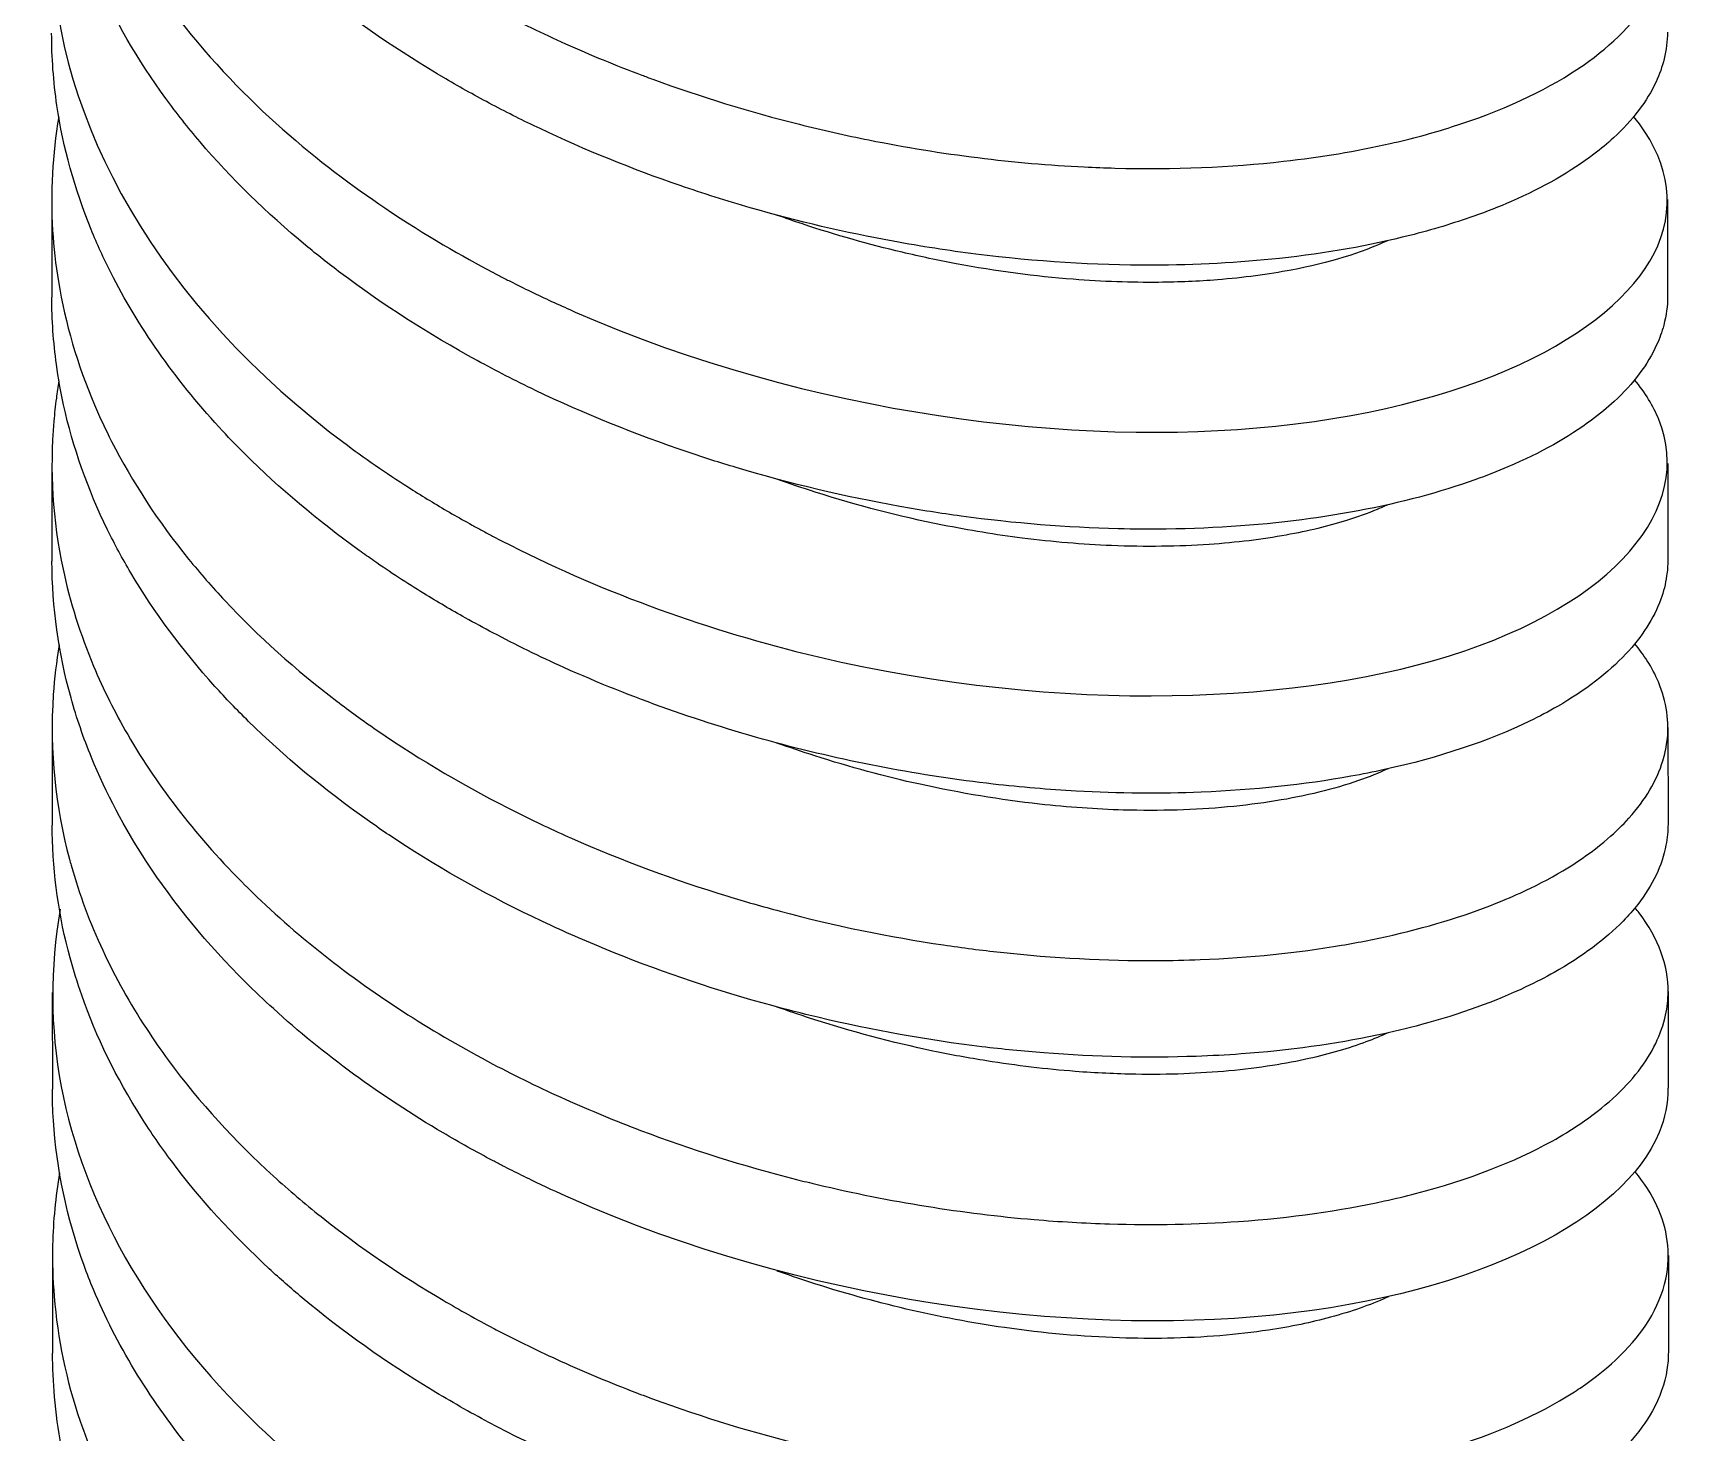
# Model space of a CAD drawing. Header units: millimetres. Extents: x 129 to 6329, y 33 to 3553.
# Drawn here: x 5159.02 to 5179.58, y 2914.6 to 2931.92 of the extents above; entities that cross this region are included whole.
import ezdxf

# ---------------------------------------------------------------- set-up
doc = ezdxf.new("R2010")
doc.units = ezdxf.units.MM
doc.layers.add('vistasIsometricas', color=255, linetype='Continuous')

msp = doc.modelspace()

# ---------------------------------------------------------------- linework, layer by layer
at = {"layer": 'vistasIsometricas', "extrusion": (1e-16, 0.816497, 0.57735)}
for p, q in [((5176.745, 2930.821), (5176.745, 2930.821)), ((5179.246, 2929.867), (5179.247, 2928.671)), ((5159.246, 2929.853), (5159.247, 2928.657)), ((5176.748, 2927.553), (5176.748, 2927.553)), ((5159.248, 2926.585), (5159.249, 2925.389)), ((5179.248, 2926.6), (5179.249, 2925.404)), ((5159.251, 2923.318), (5159.252, 2922.122)), ((5179.251, 2923.333), (5179.252, 2922.137)), ((5159.253, 2920.051), (5159.254, 2918.855)), ((5179.253, 2920.065), (5179.254, 2918.869)), ((5176.755, 2917.751), (5176.755, 2917.751)), ((5159.256, 2916.783), (5159.256, 2915.587)), ((5179.256, 2916.798), (5179.256, 2915.602))]:
    msp.add_line(p, q, dxfattribs=at)
at = {"layer": 'vistasIsometricas'}
for points, knots in [([(5179.245, 2931.939), (5179.245, 2931.828), (5179.231, 2931.716), (5179.18, 2931.51), (5179.147, 2931.416), (5178.992, 2931.082), (5178.816, 2930.849), (5178.502, 2930.56), (5178.422, 2930.493), (5178.053, 2930.213), (5177.709, 2930.016), (5177.162, 2929.777), (5177.008, 2929.717), (5176.599, 2929.572), (5176.335, 2929.492), (5175.562, 2929.296), (5175.022, 2929.2), (5173.941, 2929.083), (5173.412, 2929.054), (5172.16, 2929.053), (5171.43, 2929.097), (5170.346, 2929.233), (5170.005, 2929.286), (5169.071, 2929.457), (5168.479, 2929.596), (5167.601, 2929.849), (5167.311, 2929.94), (5166.431, 2930.243), (5165.85, 2930.478), (5165.09, 2930.838), (5164.893, 2930.937), (5164.503, 2931.142), (5164.311, 2931.249), (5163.547, 2931.696), (5163.008, 2932.065), (5162.333, 2932.609), (5162.16, 2932.757), (5161.527, 2933.332), (5161.112, 2933.781), (5160.641, 2934.401), (5160.534, 2934.552), (5160.117, 2935.182), (5159.861, 2935.676), (5159.595, 2936.375), (5159.531, 2936.568), (5159.33, 2937.285), (5159.251, 2937.815), (5159.24, 2938.385), (5159.24, 2938.422), (5159.24, 2938.459)], [0.567468, 0.567468, 0.567468, 0.567468, 0.614177, 0.614177, 0.65442, 0.65442, 0.757394, 0.757394, 0.789474, 0.789474, 0.894335, 0.894335, 0.932678, 0.932678, 0.991655, 0.991655, 1.096205, 1.096205, 1.187449, 1.187449, 1.303956, 1.303956, 1.356987, 1.356987, 1.448566, 1.448566, 1.494097, 1.494097, 1.58836, 1.58836, 1.622099, 1.622099, 1.656082, 1.656082, 1.759693, 1.759693, 1.797224, 1.797224, 1.901899, 1.901899, 1.934872, 1.934872, 2.038145, 2.038145, 2.077108, 2.077108, 2.182098, 2.182098, 2.189415, 2.189415, 2.189415, 2.189415]), ([(5159.328, 2937.423), (5159.317, 2937.356), (5159.306, 2937.29), (5159.297, 2937.223), (5159.017, 2935.151), (5159.82, 2933.384), (5160.817, 2932.1), (5161.634, 2931.049), (5162.577, 2930.297), (5163.369, 2929.762), (5163.882, 2929.416), (5164.337, 2929.16), (5164.7, 2928.968)], [0.683891862, 0.683891862, 0.683891862, 0.683891862, 0.684008834, 0.684008834, 0.684008834, 0.68765846, 0.68765846, 0.68765846, 0.690648143, 0.690648143, 0.690648143, 0.692583714, 0.692583714, 0.692583714, 0.692583714]), ([(5179.247, 2928.671), (5179.247, 2928.551), (5179.231, 2928.43), (5179.177, 2928.228), (5179.148, 2928.147), (5179.001, 2927.824), (5178.825, 2927.589), (5178.5, 2927.288), (5178.407, 2927.212), (5178.021, 2926.924), (5177.674, 2926.729), (5177.14, 2926.501), (5177.004, 2926.448), (5176.428, 2926.242), (5175.944, 2926.112), (5175.226, 2925.977), (5175.029, 2925.945), (5174.266, 2925.839), (5173.667, 2925.795), (5172.845, 2925.785), (5172.647, 2925.786), (5171.814, 2925.806), (5171.163, 2925.858), (5170.25, 2925.982), (5169.997, 2926.022), (5169.066, 2926.188), (5168.387, 2926.349), (5167.517, 2926.609), (5167.319, 2926.672), (5166.474, 2926.958), (5165.841, 2927.213), (5164.987, 2927.622), (5164.746, 2927.746), (5163.911, 2928.201), (5163.346, 2928.563), (5162.675, 2929.068), (5162.531, 2929.182), (5161.905, 2929.7), (5161.467, 2930.128), (5160.932, 2930.756), (5160.791, 2930.935), (5160.309, 2931.596), (5160.021, 2932.093), (5159.733, 2932.751), (5159.674, 2932.9), (5159.441, 2933.554), (5159.324, 2934.068), (5159.252, 2934.787), (5159.242, 2934.989), (5159.242, 2935.192)], [13.542694, 13.542694, 13.542694, 13.542694, 13.593448, 13.593448, 13.627978, 13.627978, 13.731765, 13.731765, 13.768533, 13.768533, 13.873003, 13.873003, 13.90687, 13.90687, 14.010438, 14.010438, 14.048127, 14.048127, 14.152837, 14.152837, 14.185628, 14.185628, 14.288837, 14.288837, 14.328054, 14.328054, 14.433087, 14.433087, 14.464266, 14.464266, 14.566954, 14.566954, 14.608449, 14.608449, 14.71375, 14.71375, 14.743712, 14.743712, 14.846697, 14.846697, 14.886881, 14.886881, 14.992061, 14.992061, 15.022334, 15.022334, 15.124753, 15.124753, 15.164604, 15.164604, 15.164604, 15.164604]), ([(5159.333, 2934.153), (5159.268, 2933.774), (5159.237, 2933.388), (5159.245, 2932.999), (5159.29, 2930.815), (5160.58, 2928.548), (5162.905, 2926.825), (5163.164, 2926.633), (5163.434, 2926.448), (5163.715, 2926.271), (5163.873, 2926.171), (5164.035, 2926.073), (5164.199, 2925.978), (5164.282, 2925.931), (5164.365, 2925.884), (5164.449, 2925.837), (5164.491, 2925.814), (5164.533, 2925.791), (5164.575, 2925.768), (5164.596, 2925.757), (5164.618, 2925.746), (5164.639, 2925.734), (5164.66, 2925.723), (5164.691, 2925.706), (5164.703, 2925.7)], [0.69585903, 0.69585903, 0.69585903, 0.69585903, 0.696174561, 0.696174561, 0.696174561, 0.697945194, 0.697945194, 0.697945194, 0.698142185, 0.698142185, 0.698142185, 0.698253124, 0.698253124, 0.698253124, 0.698308594, 0.698308594, 0.698308594, 0.698336328, 0.698336328, 0.698336328, 0.698350196, 0.698350196, 0.698350196, 0.698364063, 0.698364063, 0.698364063, 0.698364063]), ([(5164.698, 2932.235), (5164.703, 2932.232), (5164.745, 2932.21), (5164.769, 2932.198), (5165.042, 2932.056), (5165.321, 2931.921), (5165.605, 2931.794), (5165.914, 2931.656), (5166.229, 2931.526), (5166.548, 2931.406), (5166.594, 2931.389), (5166.639, 2931.372), (5166.685, 2931.355), (5167.28, 2931.137), (5167.888, 2930.95), (5168.501, 2930.797), (5168.787, 2930.725), (5169.074, 2930.66), (5169.361, 2930.603), (5170.263, 2930.422), (5171.163, 2930.312), (5172.027, 2930.269), (5172.154, 2930.263), (5172.281, 2930.259), (5172.406, 2930.255), (5173.136, 2930.236), (5173.838, 2930.266), (5174.492, 2930.339), (5174.957, 2930.391), (5175.399, 2930.465), (5175.811, 2930.559), (5176.079, 2930.619), (5176.334, 2930.688), (5176.574, 2930.764), (5177.188, 2930.959), (5177.711, 2931.201), (5178.125, 2931.475), (5178.15, 2931.492), (5178.175, 2931.509), (5178.2, 2931.526), (5178.577, 2931.788), (5178.856, 2932.076), (5179.03, 2932.378), (5179.125, 2932.542), (5179.188, 2932.711), (5179.22, 2932.88), (5179.25, 2933.042), (5179.251, 2933.205), (5179.224, 2933.366), (5179.177, 2933.641), (5179.045, 2933.913), (5178.834, 2934.17)], [0.686803355, 0.686803355, 0.686803355, 0.686803355, 0.686831972, 0.686831972, 0.686831972, 0.687159508, 0.687159508, 0.687159508, 0.687515665, 0.687515665, 0.687515665, 0.687566756, 0.687566756, 0.687566756, 0.688227977, 0.688227977, 0.688227977, 0.68853712, 0.68853712, 0.68853712, 0.68950973, 0.68950973, 0.68950973, 0.689652603, 0.689652603, 0.689652603, 0.690484621, 0.690484621, 0.690484621, 0.691077228, 0.691077228, 0.691077228, 0.691461813, 0.691461813, 0.691461813, 0.692441292, 0.692441292, 0.692441292, 0.692501854, 0.692501854, 0.692501854, 0.693423098, 0.693423098, 0.693423098, 0.693926479, 0.693926479, 0.693926479, 0.694407265, 0.694407265, 0.694407265, 0.695224644, 0.695224644, 0.695224644, 0.695224644]), ([(5164.704, 2924.505), (5164.604, 2924.557), (5164.477, 2924.626), (5164.365, 2924.689), (5164.191, 2924.786), (5164.02, 2924.887), (5163.852, 2924.99), (5163.64, 2925.12), (5163.434, 2925.255), (5163.233, 2925.395), (5163.172, 2925.437), (5163.112, 2925.479), (5163.053, 2925.522), (5162.539, 2925.892), (5162.065, 2926.291), (5161.64, 2926.714), (5161.529, 2926.824), (5161.421, 2926.936), (5161.317, 2927.05), (5160.768, 2927.649), (5160.316, 2928.292), (5159.977, 2928.961), (5159.888, 2929.137), (5159.807, 2929.315), (5159.734, 2929.494), (5159.529, 2929.996), (5159.386, 2930.511), (5159.31, 2931.029), (5159.267, 2931.327), (5159.245, 2931.625), (5159.245, 2931.924)], [0.299520137, 0.299520137, 0.299520137, 0.299520137, 0.299661424, 0.299661424, 0.299661424, 0.299881408, 0.299881408, 0.299881408, 0.300158801, 0.300158801, 0.300158801, 0.30024268, 0.30024268, 0.30024268, 0.300965225, 0.300965225, 0.300965225, 0.301153691, 0.301153691, 0.301153691, 0.302148571, 0.302148571, 0.302148571, 0.302410314, 0.302410314, 0.302410314, 0.303143466, 0.303143466, 0.303143466, 0.303563725, 0.303563725, 0.303563725, 0.303563725]), ([(5164.7, 2928.968), (5164.702, 2928.967), (5164.721, 2928.957), (5164.732, 2928.951), (5164.742, 2928.946), (5164.753, 2928.94), (5164.763, 2928.935), (5164.784, 2928.924), (5164.805, 2928.913), (5164.826, 2928.902), (5164.868, 2928.881), (5164.91, 2928.859), (5164.952, 2928.838), (5165.037, 2928.795), (5165.122, 2928.753), (5165.208, 2928.712), (5165.379, 2928.63), (5165.551, 2928.551), (5165.726, 2928.474), (5168.635, 2927.199), (5171.915, 2926.801), (5174.399, 2927.061), (5176.99, 2927.332), (5178.688, 2928.281), (5179.124, 2929.293), (5179.36, 2929.84), (5179.235, 2930.397), (5178.826, 2930.895)], [0.692583714, 0.692583714, 0.692583714, 0.692583714, 0.692592306, 0.692592306, 0.692592306, 0.692600898, 0.692600898, 0.692600898, 0.692618082, 0.692618082, 0.692618082, 0.692652449, 0.692652449, 0.692652449, 0.692721185, 0.692721185, 0.692721185, 0.692858657, 0.692858657, 0.692858657, 0.695153886, 0.695153886, 0.695153886, 0.697547994, 0.697547994, 0.697547994, 0.698843047, 0.698843047, 0.698843047, 0.698843047]), ([(5159.333, 2930.889), (5159.254, 2930.422), (5159.229, 2929.953), (5159.27, 2929.273), (5159.294, 2929.062), (5159.413, 2928.335), (5159.563, 2927.824), (5159.841, 2927.172), (5159.911, 2927.022), (5160.243, 2926.369), (5160.563, 2925.882), (5161.082, 2925.242), (5161.232, 2925.07), (5161.801, 2924.462), (5162.265, 2924.046), (5162.934, 2923.536), (5163.1, 2923.416), (5163.812, 2922.925), (5164.394, 2922.584), (5165.228, 2922.168), (5165.452, 2922.062), (5166.305, 2921.685), (5166.953, 2921.445), (5167.829, 2921.177), (5168.045, 2921.116), (5168.935, 2920.879), (5169.612, 2920.74), (5170.52, 2920.606), (5170.755, 2920.575), (5171.65, 2920.478), (5172.297, 2920.445), (5173.103, 2920.448), (5173.284, 2920.452), (5174.08, 2920.483), (5174.666, 2920.544), (5175.431, 2920.674), (5175.643, 2920.716), (5176.346, 2920.878), (5176.799, 2921.021), (5177.321, 2921.237), (5177.437, 2921.289), (5177.927, 2921.526), (5178.247, 2921.732), (5178.602, 2922.037), (5178.69, 2922.123), (5178.973, 2922.438), (5179.114, 2922.676), (5179.211, 2922.996), (5179.228, 2923.073), (5179.272, 2923.399), (5179.237, 2923.65), (5179.095, 2923.984), (5179.049, 2924.072), (5178.948, 2924.229), (5178.898, 2924.299), (5178.841, 2924.368)], [4.230528, 4.230528, 4.230528, 4.230528, 4.323113, 4.323113, 4.364719, 4.364719, 4.46738, 4.46738, 4.498486, 4.498486, 4.60353, 4.60353, 4.642825, 4.642825, 4.746015, 4.746015, 4.778758, 4.778758, 4.883477, 4.883477, 4.921213, 4.921213, 5.024769, 5.024769, 5.058608, 5.058608, 5.163083, 5.163083, 5.199878, 5.199878, 5.303657, 5.303657, 5.334109, 5.334109, 5.439431, 5.439431, 5.481576, 5.481576, 5.584117, 5.584117, 5.614825, 5.614825, 5.719935, 5.719935, 5.759646, 5.759646, 5.862738, 5.862738, 5.895189, 5.895189, 5.999969, 5.999969, 6.037967, 6.037967, 6.068858, 6.068858, 6.068858, 6.068858]), ([(5175.781, 2929.356), (5175.456, 2929.206), (5175.055, 2929.082), (5174.306, 2928.939), (5174, 2928.898), (5173.441, 2928.854), (5173.198, 2928.843), (5172.608, 2928.838), (5172.254, 2928.85), (5171.421, 2928.915), (5170.936, 2928.979), (5170.22, 2929.113), (5169.997, 2929.16), (5169.361, 2929.31), (5168.949, 2929.427), (5168.431, 2929.599), (5168.324, 2929.636), (5168.218, 2929.674)], [-29.8652881, -29.8652881, -29.8652881, -29.8652881, -29.7601618, -29.7601618, -29.696192, -29.696192, -29.6504547, -29.6504547, -29.5886843, -29.5886843, -29.5094045, -29.5094045, -29.4737946, -29.4737946, -29.4085243, -29.4085243, -29.3914796, -29.3914796, -29.3914796, -29.3914796]), ([(5179.252, 2922.137), (5179.252, 2922.049), (5179.243, 2921.962), (5179.179, 2921.625), (5179.062, 2921.379), (5178.823, 2921.073), (5178.762, 2921.004), (5178.474, 2920.708), (5178.188, 2920.494), (5177.732, 2920.238), (5177.615, 2920.178), (5177.115, 2919.941), (5176.682, 2919.784), (5176.023, 2919.607), (5175.839, 2919.563), (5175.127, 2919.414), (5174.564, 2919.335), (5173.784, 2919.278), (5173.598, 2919.268), (5172.805, 2919.24), (5172.174, 2919.253), (5171.272, 2919.324), (5171.017, 2919.349), (5170.087, 2919.462), (5169.407, 2919.584), (5168.533, 2919.791), (5168.339, 2919.841), (5167.487, 2920.073), (5166.839, 2920.29), (5165.945, 2920.649), (5165.685, 2920.761), (5164.8, 2921.171), (5164.199, 2921.498), (5163.47, 2921.966), (5163.308, 2922.076), (5162.615, 2922.565), (5162.123, 2922.973), (5161.538, 2923.549), (5161.399, 2923.693), (5160.863, 2924.288), (5160.515, 2924.757), (5160.121, 2925.421), (5160.025, 2925.599), (5159.69, 2926.283), (5159.508, 2926.8), (5159.356, 2927.491), (5159.327, 2927.657), (5159.266, 2928.101), (5159.247, 2928.379), (5159.247, 2928.657)], [11.920672, 11.920672, 11.920672, 11.920672, 11.957254, 11.957254, 12.062566, 12.062566, 12.093686, 12.093686, 12.198265, 12.198265, 12.231644, 12.231644, 12.335048, 12.335048, 12.373425, 12.373425, 12.478291, 12.478291, 12.510328, 12.510328, 12.613287, 12.613287, 12.653578, 12.653578, 12.758769, 12.758769, 12.788945, 12.788945, 12.891335, 12.891335, 12.934165, 12.934165, 13.039485, 13.039485, 13.070457, 13.070457, 13.174887, 13.174887, 13.208925, 13.208925, 13.31255, 13.31255, 13.349999, 13.349999, 13.454648, 13.454648, 13.487712, 13.487712, 13.542568, 13.542568, 13.542568, 13.542568]), ([(5159.335, 2927.621), (5159.323, 2927.55), (5159.312, 2927.478), (5159.303, 2927.407), (5159.29, 2927.312), (5159.28, 2927.218), (5159.272, 2927.123), (5159.219, 2926.511), (5159.257, 2925.896), (5159.386, 2925.291), (5159.472, 2924.885), (5159.599, 2924.484), (5159.764, 2924.09), (5159.885, 2923.804), (5160.026, 2923.521), (5160.186, 2923.244), (5160.567, 2922.584), (5161.06, 2921.956), (5161.644, 2921.374), (5161.655, 2921.364), (5161.665, 2921.353), (5161.676, 2921.343), (5162.255, 2920.772), (5162.922, 2920.246), (5163.655, 2919.777), (5163.993, 2919.561), (5164.345, 2919.357), (5164.707, 2919.166)], [0.705289706, 0.705289706, 0.705289706, 0.705289706, 0.705392278, 0.705392278, 0.705392278, 0.705528109, 0.705528109, 0.705528109, 0.706405874, 0.706405874, 0.706405874, 0.706993659, 0.706993659, 0.706993659, 0.707422058, 0.707422058, 0.707422058, 0.708440815, 0.708440815, 0.708440815, 0.70845921, 0.70845921, 0.70845921, 0.70946219, 0.70946219, 0.70946219, 0.709924761, 0.709924761, 0.709924761, 0.709924761]), ([(5164.703, 2925.7), (5165.869, 2925.086), (5167.153, 2924.605), (5168.458, 2924.274), (5171.44, 2923.517), (5174.503, 2923.581), (5176.547, 2924.22), (5178.601, 2924.861), (5179.583, 2926.055), (5179.138, 2927.144), (5179.07, 2927.311), (5178.969, 2927.476), (5178.838, 2927.635)], [0.698364063, 0.698364063, 0.698364063, 0.698364063, 0.699809148, 0.699809148, 0.699809148, 0.703110439, 0.703110439, 0.703110439, 0.706427251, 0.706427251, 0.706427251, 0.706937018, 0.706937018, 0.706937018, 0.706937018]), ([(5175.783, 2926.088), (5175.74, 2926.068), (5175.696, 2926.049), (5175.533, 2925.982), (5175.407, 2925.936), (5175.046, 2925.823), (5174.797, 2925.762), (5174.231, 2925.66), (5173.911, 2925.62), (5173.191, 2925.571), (5172.787, 2925.566), (5172.006, 2925.597), (5171.637, 2925.628), (5170.934, 2925.717), (5170.604, 2925.771), (5169.749, 2925.942), (5169.221, 2926.077), (5168.537, 2926.296), (5168.378, 2926.35), (5168.22, 2926.407)], [-30.485823, -30.485823, -30.485823, -30.485823, -30.4719201, -30.4719201, -30.4362477, -30.4362477, -30.3759437, -30.3759437, -30.3100684, -30.3100684, -30.2363555, -30.2363555, -30.1741654, -30.1741654, -30.1208007, -30.1208007, -30.0374402, -30.0374402, -30.0121608, -30.0121608, -30.0121608, -30.0121608]), ([(5164.708, 2917.97), (5164.498, 2918.081), (5164.291, 2918.196), (5164.089, 2918.315), (5163.317, 2918.771), (5162.608, 2919.287), (5161.989, 2919.852), (5161.871, 2919.959), (5161.756, 2920.068), (5161.644, 2920.179), (5161.171, 2920.651), (5160.758, 2921.153), (5160.416, 2921.676), (5160.144, 2922.092), (5159.917, 2922.521), (5159.738, 2922.959), (5159.639, 2923.203), (5159.554, 2923.449), (5159.485, 2923.697), (5159.329, 2924.255), (5159.25, 2924.822), (5159.249, 2925.389)], [0.287959412, 0.287959412, 0.287959412, 0.287959412, 0.288220212, 0.288220212, 0.288220212, 0.28921509, 0.28921509, 0.28921509, 0.2894045, 0.2894045, 0.2894045, 0.290209977, 0.290209977, 0.290209977, 0.29084959, 0.29084959, 0.29084959, 0.291204868, 0.291204868, 0.291204868, 0.292002975, 0.292002975, 0.292002975, 0.292002975]), ([(5179.249, 2925.404), (5179.249, 2925.338), (5179.245, 2925.272), (5179.235, 2925.207), (5179.221, 2925.11), (5179.197, 2925.013), (5179.162, 2924.918), (5179.077, 2924.684), (5178.932, 2924.457), (5178.73, 2924.242), (5178.512, 2924.009), (5178.228, 2923.79), (5177.885, 2923.593), (5177.775, 2923.529), (5177.659, 2923.468), (5177.537, 2923.409), (5177.029, 2923.164), (5176.422, 2922.96), (5175.741, 2922.811), (5175.606, 2922.781), (5175.467, 2922.754), (5175.327, 2922.728), (5174.749, 2922.624), (5174.126, 2922.557), (5173.474, 2922.531), (5172.973, 2922.511), (5172.455, 2922.515), (5171.927, 2922.544), (5171.588, 2922.563), (5171.245, 2922.592), (5170.899, 2922.631), (5170.007, 2922.733), (5169.1, 2922.904), (5168.212, 2923.142), (5167.307, 2923.386), (5166.421, 2923.699), (5165.586, 2924.074), (5165.285, 2924.21), (5164.99, 2924.353), (5164.704, 2924.505)], [0.291327646, 0.291327646, 0.291327646, 0.291327646, 0.291532259, 0.291532259, 0.291532259, 0.291835346, 0.291835346, 0.291835346, 0.29257426, 0.29257426, 0.29257426, 0.293372304, 0.293372304, 0.293372304, 0.293629036, 0.293629036, 0.293629036, 0.294697081, 0.294697081, 0.294697081, 0.294909262, 0.294909262, 0.294909262, 0.295778923, 0.295778923, 0.295778923, 0.29644622, 0.29644622, 0.29644622, 0.296875107, 0.296875107, 0.296875107, 0.297983178, 0.297983178, 0.297983178, 0.299112825, 0.299112825, 0.299112825, 0.299520136, 0.299520136, 0.299520136, 0.299520136]), ([(5159.337, 2924.353), (5159.303, 2924.147), (5159.279, 2923.941), (5159.265, 2923.738), (5159.217, 2923.031), (5159.293, 2922.347), (5159.466, 2921.701), (5159.473, 2921.676), (5159.479, 2921.651), (5159.486, 2921.626), (5159.69, 2920.899), (5160.014, 2920.222), (5160.417, 2919.605), (5160.505, 2919.471), (5160.596, 2919.34), (5160.69, 2919.212), (5161.077, 2918.686), (5161.519, 2918.209), (5161.99, 2917.78), (5162.182, 2917.605), (5162.379, 2917.438), (5162.579, 2917.279), (5163.07, 2916.888), (5163.581, 2916.545), (5164.09, 2916.244), (5164.297, 2916.122), (5164.504, 2916.007), (5164.71, 2915.898)], [0.708700234, 0.708700234, 0.708700234, 0.708700234, 0.709065946, 0.709065946, 0.709065946, 0.71033391, 0.71033391, 0.71033391, 0.710383046, 0.710383046, 0.710383046, 0.711814317, 0.711814317, 0.711814317, 0.712124315, 0.712124315, 0.712124315, 0.71339587, 0.71339587, 0.71339587, 0.713914719, 0.713914719, 0.713914719, 0.715188153, 0.715188153, 0.715188153, 0.715705123, 0.715705123, 0.715705123, 0.715705123]), ([(5175.786, 2922.821), (5175.673, 2922.769), (5175.551, 2922.72), (5175.269, 2922.622), (5175.105, 2922.574), (5174.591, 2922.448), (5174.212, 2922.386), (5173.397, 2922.311), (5172.965, 2922.297), (5172.174, 2922.32), (5171.828, 2922.344), (5170.992, 2922.437), (5170.497, 2922.518), (5169.561, 2922.724), (5169.125, 2922.841), (5168.534, 2923.031), (5168.378, 2923.084), (5168.223, 2923.139)], [-4.9636572, -4.9636572, -4.9636572, -4.9636572, -4.927291, -4.927291, -4.8849255, -4.8849255, -4.8026647, -4.8026647, -4.722505, -4.722505, -4.6636631, -4.6636631, -4.5838339, -4.5838339, -4.5147965, -4.5147965, -4.4899779, -4.4899779, -4.4899779, -4.4899779]), ([(5179.256, 2915.602), (5179.256, 2915.529), (5179.251, 2915.456), (5179.211, 2915.211), (5179.151, 2915.041), (5178.983, 2914.737), (5178.885, 2914.602), (5178.604, 2914.292), (5178.402, 2914.12), (5177.946, 2913.813), (5177.698, 2913.676), (5177.143, 2913.422), (5176.836, 2913.307), (5175.848, 2913.005), (5175.097, 2912.86), (5173.688, 2912.727), (5173.068, 2912.706), (5172.232, 2912.727), (5172.038, 2912.736), (5171.201, 2912.786), (5170.544, 2912.862), (5169.616, 2913.021), (5169.349, 2913.073), (5168.402, 2913.279), (5167.725, 2913.466), (5166.873, 2913.758), (5166.687, 2913.825), (5165.864, 2914.139), (5165.246, 2914.417), (5164.418, 2914.858), (5164.184, 2914.991), (5163.379, 2915.478), (5162.84, 2915.86), (5162.207, 2916.39), (5162.071, 2916.51), (5161.484, 2917.052), (5161.079, 2917.497), (5160.597, 2918.141), (5160.472, 2918.322), (5160.045, 2918.996), (5159.798, 2919.502), (5159.563, 2920.173), (5159.515, 2920.327), (5159.334, 2920.993), (5159.26, 2921.511), (5159.252, 2922.062), (5159.252, 2922.092), (5159.252, 2922.122)], [10.298847, 10.298847, 10.298847, 10.298847, 10.329549, 10.329549, 10.40163, 10.40163, 10.461278, 10.461278, 10.542552, 10.542552, 10.616652, 10.616652, 10.691359, 10.691359, 10.838575, 10.838575, 10.943575, 10.943575, 10.974916, 10.974916, 11.07765, 11.07765, 11.118919, 11.118919, 11.224203, 11.224203, 11.253991, 11.253991, 11.356649, 11.356649, 11.398262, 11.398262, 11.503566, 11.503566, 11.533618, 11.533618, 11.636762, 11.636762, 11.676245, 11.676245, 11.78132, 11.78132, 11.81224, 11.81224, 11.914846, 11.914846, 11.920798, 11.920798, 11.920798, 11.920798]), ([(5159.352, 2921.085), (5159.225, 2920.356), (5159.225, 2919.617), (5159.364, 2918.889), (5159.64, 2917.442), (5160.441, 2916.042), (5161.648, 2914.84), (5162.498, 2913.994), (5163.546, 2913.246), (5164.712, 2912.631)], [0.716955267, 0.716955267, 0.716955267, 0.716955267, 0.717987934, 0.717987934, 0.717987934, 0.720040341, 0.720040341, 0.720040341, 0.721485426, 0.721485426, 0.721485426, 0.721485426]), ([(5164.707, 2919.166), (5164.849, 2919.091), (5165.001, 2919.014), (5165.15, 2918.942), (5165.299, 2918.869), (5165.45, 2918.798), (5165.603, 2918.73), (5165.758, 2918.66), (5165.914, 2918.593), (5166.072, 2918.528), (5166.225, 2918.465), (5166.378, 2918.404), (5166.533, 2918.346), (5167.163, 2918.107), (5167.81, 2917.905), (5168.463, 2917.739), (5168.549, 2917.717), (5168.635, 2917.696), (5168.72, 2917.676), (5169.62, 2917.461), (5170.527, 2917.317), (5171.407, 2917.242), (5171.721, 2917.215), (5172.032, 2917.198), (5172.338, 2917.188), (5172.89, 2917.171), (5173.425, 2917.182), (5173.937, 2917.218), (5174.582, 2917.264), (5175.189, 2917.35), (5175.744, 2917.472), (5175.874, 2917.501), (5176.002, 2917.531), (5176.127, 2917.564), (5176.781, 2917.734), (5177.351, 2917.955), (5177.817, 2918.213), (5177.939, 2918.281), (5178.054, 2918.351), (5178.161, 2918.424), (5178.463, 2918.627), (5178.706, 2918.848), (5178.885, 2919.079), (5179.058, 2919.303), (5179.171, 2919.537), (5179.222, 2919.773), (5179.242, 2919.868), (5179.253, 2919.963), (5179.253, 2920.057), (5179.255, 2920.39), (5179.134, 2920.722), (5178.895, 2921.036), (5178.878, 2921.058), (5178.861, 2921.079), (5178.844, 2921.101)], [0.709924762, 0.709924762, 0.709924762, 0.709924762, 0.710105397, 0.710105397, 0.710105397, 0.710286033, 0.710286033, 0.710286033, 0.710469922, 0.710469922, 0.710469922, 0.710647305, 0.710647305, 0.710647305, 0.711369849, 0.711369849, 0.711369849, 0.711464807, 0.711464807, 0.711464807, 0.712459685, 0.712459685, 0.712459685, 0.712814938, 0.712814938, 0.712814938, 0.713454585, 0.713454585, 0.713454585, 0.714260026, 0.714260026, 0.714260026, 0.714449461, 0.714449461, 0.714449461, 0.715444338, 0.715444338, 0.715444338, 0.715705115, 0.715705115, 0.715705115, 0.71643923, 0.71643923, 0.71643923, 0.717150204, 0.717150204, 0.717150204, 0.717434113, 0.717434113, 0.717434113, 0.718428988, 0.718428988, 0.718428988, 0.718497688, 0.718497688, 0.718497688, 0.718497688]), ([(5175.788, 2919.554), (5175.702, 2919.514), (5175.61, 2919.476), (5175.301, 2919.361), (5175.066, 2919.292), (5174.664, 2919.202), (5174.514, 2919.174), (5174.184, 2919.122), (5174.003, 2919.099), (5173.455, 2919.048), (5173.07, 2919.033), (5172.421, 2919.044), (5172.17, 2919.055), (5171.557, 2919.103), (5171.189, 2919.146), (5170.597, 2919.241), (5170.376, 2919.281), (5169.651, 2919.433), (5169.143, 2919.567), (5168.5, 2919.776), (5168.362, 2919.823), (5168.225, 2919.872)], [-0.6061856, -0.6061856, -0.6061856, -0.6061856, -0.5782002, -0.5782002, -0.5174779, -0.5174779, -0.4835454, -0.4835454, -0.4461519, -0.4461519, -0.374126, -0.374126, -0.3307221, -0.3307221, -0.2702038, -0.2702038, -0.2347834, -0.2347834, -0.1545004, -0.1545004, -0.1325591, -0.1325591, -0.1325591, -0.1325591]), ([(5164.713, 2911.435), (5164.603, 2911.493), (5164.466, 2911.567), (5164.345, 2911.636), (5164.166, 2911.737), (5163.989, 2911.841), (5163.817, 2911.948), (5163.528, 2912.128), (5163.249, 2912.316), (5162.981, 2912.511), (5162.899, 2912.572), (5162.817, 2912.633), (5162.736, 2912.695), (5162.297, 2913.033), (5161.891, 2913.393), (5161.526, 2913.77), (5161.32, 2913.981), (5161.127, 2914.198), (5160.947, 2914.42), (5160.443, 2915.042), (5160.045, 2915.7), (5159.762, 2916.378), (5159.721, 2916.477), (5159.683, 2916.576), (5159.646, 2916.675), (5159.432, 2917.265), (5159.305, 2917.867), (5159.266, 2918.469), (5159.258, 2918.597), (5159.254, 2918.726), (5159.254, 2918.855)], [0.276398705, 0.276398705, 0.276398705, 0.276398705, 0.276535064, 0.276535064, 0.276535064, 0.27673701, 0.27673701, 0.27673701, 0.277075315, 0.277075315, 0.277075315, 0.277180135, 0.277180135, 0.277180135, 0.277751926, 0.277751926, 0.277751926, 0.278073125, 0.278073125, 0.278073125, 0.278974113, 0.278974113, 0.278974113, 0.279105147, 0.279105147, 0.279105147, 0.27988334, 0.27988334, 0.27988334, 0.280049752, 0.280049752, 0.280049752, 0.280049752]), ([(5179.25, 2918.868), (5179.252, 2918.684), (5179.217, 2918.5), (5179.141, 2918.318), (5178.71, 2917.272), (5176.953, 2916.323), (5174.371, 2916.059), (5171.833, 2915.8), (5168.537, 2916.233), (5165.669, 2917.505), (5165.506, 2917.577), (5165.344, 2917.652), (5165.184, 2917.73), (5165.104, 2917.768), (5165.024, 2917.808), (5164.945, 2917.848), (5164.905, 2917.868), (5164.865, 2917.888), (5164.826, 2917.908), (5164.806, 2917.918), (5164.787, 2917.929), (5164.767, 2917.939), (5164.747, 2917.949), (5164.725, 2917.961), (5164.708, 2917.97)], [0.281291092, 0.281291092, 0.281291092, 0.281291092, 0.281803878, 0.281803878, 0.281803878, 0.284742326, 0.284742326, 0.284742326, 0.287630197, 0.287630197, 0.287630197, 0.287794804, 0.287794804, 0.287794804, 0.287877107, 0.287877107, 0.287877107, 0.287918259, 0.287918259, 0.287918259, 0.287938835, 0.287938835, 0.287938835, 0.287959411, 0.287959411, 0.287959411, 0.287959411]), ([(5159.342, 2917.819), (5159.292, 2917.523), (5159.264, 2917.225), (5159.252, 2916.714), (5159.259, 2916.502), (5159.318, 2915.771), (5159.425, 2915.255), (5159.649, 2914.595), (5159.707, 2914.443), (5159.985, 2913.779), (5160.265, 2913.281), (5160.733, 2912.621), (5160.87, 2912.443), (5161.391, 2911.814), (5161.823, 2911.381), (5162.453, 2910.847), (5162.609, 2910.722), (5163.285, 2910.205), (5163.843, 2909.843), (5164.651, 2909.395), (5164.869, 2909.281), (5165.7, 2908.872), (5166.334, 2908.608), (5167.198, 2908.308), (5167.412, 2908.238), (5168.294, 2907.969), (5168.969, 2907.805), (5169.844, 2907.642), (5170.044, 2907.609), (5170.921, 2907.476), (5171.59, 2907.414), (5172.504, 2907.38), (5172.765, 2907.376), (5173.635, 2907.385), (5174.222, 2907.426), (5174.936, 2907.521), (5175.095, 2907.545), (5175.795, 2907.666), (5176.296, 2907.791), (5176.92, 2908.002), (5177.085, 2908.065), (5177.643, 2908.299), (5177.99, 2908.49), (5178.366, 2908.762), (5178.45, 2908.828), (5178.782, 2909.117), (5178.972, 2909.353), (5179.14, 2909.686), (5179.176, 2909.776), (5179.274, 2910.111), (5179.279, 2910.358), (5179.197, 2910.682), (5179.171, 2910.761), (5179.069, 2910.995), (5178.973, 2911.149), (5178.851, 2911.299)], [7.474369, 7.474369, 7.474369, 7.474369, 7.533258, 7.533258, 7.575092, 7.575092, 7.677699, 7.677699, 7.708637, 7.708637, 7.813708, 7.813708, 7.853175, 7.853175, 7.956322, 7.956322, 7.988942, 7.988942, 8.093685, 8.093685, 8.131528, 8.131528, 8.235056, 8.235056, 8.268817, 8.268817, 8.373307, 8.373307, 8.40434, 8.40434, 8.509653, 8.509653, 8.552572, 8.552572, 8.65494, 8.65494, 8.685054, 8.685054, 8.790251, 8.790251, 8.830614, 8.830614, 8.933553, 8.933553, 8.965545, 8.965545, 9.070417, 9.070417, 9.108839, 9.108839, 9.21223, 9.21223, 9.245581, 9.245581, 9.31266, 9.31266, 9.31266, 9.31266]), ([(5164.71, 2915.898), (5164.724, 2915.891), (5164.767, 2915.868), (5164.796, 2915.853), (5165.06, 2915.716), (5165.33, 2915.586), (5165.605, 2915.463), (5165.91, 2915.326), (5166.22, 2915.198), (5166.535, 2915.078), (5166.545, 2915.075), (5166.555, 2915.071), (5166.566, 2915.067), (5167.186, 2914.833), (5167.823, 2914.635), (5168.465, 2914.472), (5168.722, 2914.407), (5168.979, 2914.347), (5169.236, 2914.294), (5170.137, 2914.106), (5171.039, 2913.989), (5171.908, 2913.94), (5172.053, 2913.931), (5172.197, 2913.925), (5172.341, 2913.921), (5173.055, 2913.899), (5173.743, 2913.923), (5174.387, 2913.989), (5174.866, 2914.039), (5175.321, 2914.112), (5175.746, 2914.205), (5176.007, 2914.262), (5176.256, 2914.327), (5176.493, 2914.399), (5177.115, 2914.588), (5177.648, 2914.826), (5178.073, 2915.097), (5178.104, 2915.116), (5178.134, 2915.136), (5178.163, 2915.156), (5178.543, 2915.412), (5178.829, 2915.696), (5179.013, 2915.992), (5179.116, 2916.16), (5179.187, 2916.332), (5179.224, 2916.506), (5179.258, 2916.663), (5179.264, 2916.822), (5179.243, 2916.979), (5179.204, 2917.271), (5179.07, 2917.56), (5178.846, 2917.833)], [0.715705125, 0.715705125, 0.715705125, 0.715705125, 0.715740567, 0.715740567, 0.715740567, 0.716066394, 0.716066394, 0.716066394, 0.716427666, 0.716427666, 0.716427666, 0.716439214, 0.716439214, 0.716439214, 0.717150209, 0.717150209, 0.717150209, 0.717434104, 0.717434104, 0.717434104, 0.718428981, 0.718428981, 0.718428981, 0.718595295, 0.718595295, 0.718595295, 0.719423866, 0.719423866, 0.719423866, 0.720040382, 0.720040382, 0.720040382, 0.720418758, 0.720418758, 0.720418758, 0.721413632, 0.721413632, 0.721413632, 0.721485468, 0.721485468, 0.721485468, 0.722408509, 0.722408509, 0.722408509, 0.722930554, 0.722930554, 0.722930554, 0.723403407, 0.723403407, 0.723403407, 0.724278106, 0.724278106, 0.724278106, 0.724278106]), ([(5175.791, 2916.286), (5175.782, 2916.282), (5175.774, 2916.279), (5175.563, 2916.184), (5175.332, 2916.102), (5174.839, 2915.969), (5174.582, 2915.915), (5173.923, 2915.816), (5173.504, 2915.781), (5172.864, 2915.769), (5172.666, 2915.771), (5172.007, 2915.792), (5171.529, 2915.834), (5170.638, 2915.962), (5170.231, 2916.039), (5169.425, 2916.227), (5169.027, 2916.338), (5168.496, 2916.511), (5168.362, 2916.557), (5168.227, 2916.605)], [-1.1483539, -1.1483539, -1.1483539, -1.1483539, -1.145686, -1.145686, -1.0810085, -1.0810085, -1.0218906, -1.0218906, -0.9397544, -0.9397544, -0.904301, -0.904301, -0.8241905, -0.8241905, -0.7590246, -0.7590246, -0.6961389, -0.6961389, -0.6746599, -0.6746599, -0.6746599, -0.6746599]), ([(5179.261, 2909.067), (5179.261, 2909.059), (5179.261, 2909.051), (5179.26, 2908.96), (5179.251, 2908.878), (5179.185, 2908.548), (5179.068, 2908.304), (5178.821, 2907.989), (5178.749, 2907.909), (5178.442, 2907.606), (5178.152, 2907.395), (5177.685, 2907.139), (5177.562, 2907.077), (5177.043, 2906.84), (5176.6, 2906.685), (5175.941, 2906.516), (5175.766, 2906.475), (5175.066, 2906.333), (5174.504, 2906.258), (5173.708, 2906.204), (5173.503, 2906.194), (5172.679, 2906.171), (5172.038, 2906.19), (5171.154, 2906.267), (5170.927, 2906.291), (5170.033, 2906.404), (5169.36, 2906.526), (5168.461, 2906.742), (5168.234, 2906.801), (5167.34, 2907.053), (5166.683, 2907.28), (5165.827, 2907.635), (5165.612, 2907.729), (5164.779, 2908.118), (5164.187, 2908.442), (5163.467, 2908.905), (5163.307, 2909.014), (5162.665, 2909.467), (5162.216, 2909.835), (5161.637, 2910.388), (5161.475, 2910.554), (5160.976, 2911.099), (5160.671, 2911.492), (5160.185, 2912.24), (5159.994, 2912.591), (5159.705, 2913.24), (5159.596, 2913.535), (5159.393, 2914.234), (5159.316, 2914.64), (5159.265, 2915.228), (5159.257, 2915.408), (5159.256, 2915.587)], [8.676959, 8.676959, 8.676959, 8.676959, 8.680418, 8.680418, 8.714966, 8.714966, 8.819275, 8.819275, 8.855491, 8.855491, 8.959406, 8.959406, 8.994343, 8.994343, 9.09856, 9.09856, 9.134469, 9.134469, 9.238457, 9.238457, 9.273622, 9.273622, 9.377785, 9.377785, 9.413517, 9.413517, 9.517546, 9.517546, 9.552845, 9.552845, 9.656977, 9.656977, 9.692605, 9.692605, 9.796659, 9.796659, 9.827314, 9.827314, 9.922044, 9.922044, 9.961485, 9.961485, 10.048939, 10.048939, 10.122708, 10.122708, 10.18261, 10.18261, 10.26327, 10.26327, 10.298723, 10.298723, 10.298723, 10.298723])]:
    msp.add_open_spline(points, degree=3, knots=knots, dxfattribs=at)
for points in [[(5159.463, 2931.487), (5159.463, 2931.487), (5159.463, 2931.487), (5159.463, 2931.487)], [(5166.355, 2931.48), (5166.355, 2931.48), (5166.355, 2931.48), (5166.355, 2931.48)], [(5178.155, 2931.495), (5178.155, 2931.495), (5178.155, 2931.495), (5178.155, 2931.495)], [(5167.809, 2930.985), (5167.809, 2930.985), (5167.809, 2930.985), (5167.809, 2930.985)], [(5176.377, 2930.704), (5176.377, 2930.704), (5176.377, 2930.704), (5176.377, 2930.704)], [(5178.163, 2928.232), (5178.163, 2928.232), (5178.163, 2928.232), (5178.163, 2928.232)], [(5159.465, 2928.219), (5159.465, 2928.219), (5159.465, 2928.219), (5159.465, 2928.219)], [(5167.812, 2927.717), (5167.812, 2927.717), (5167.812, 2927.717), (5167.812, 2927.717)], [(5176.379, 2927.437), (5176.379, 2927.437), (5176.379, 2927.437), (5176.379, 2927.437)], [(5159.468, 2924.952), (5159.468, 2924.952), (5159.468, 2924.952), (5159.468, 2924.952)], [(5166.358, 2924.946), (5166.359, 2924.946), (5166.359, 2924.946), (5166.359, 2924.945)], [(5159.485, 2921.682), (5159.485, 2921.682), (5159.485, 2921.682), (5159.485, 2921.682)], [(5166.362, 2921.678), (5166.362, 2921.678), (5166.362, 2921.678), (5166.362, 2921.678)], [(5178.169, 2921.698), (5178.169, 2921.698), (5178.169, 2921.698), (5178.169, 2921.698)], [(5167.816, 2921.182), (5167.816, 2921.182), (5167.816, 2921.182), (5167.816, 2921.182)], [(5163.061, 2920.18), (5163.06, 2920.18), (5163.06, 2920.18), (5163.06, 2920.181)], [(5159.473, 2918.417), (5159.473, 2918.417), (5159.473, 2918.417), (5159.473, 2918.417)], [(5166.364, 2918.411), (5166.364, 2918.411), (5166.364, 2918.411), (5166.364, 2918.411)], [(5178.172, 2918.431), (5178.172, 2918.431), (5178.172, 2918.431), (5178.172, 2918.431)], [(5167.819, 2917.915), (5167.819, 2917.915), (5167.819, 2917.915), (5167.819, 2917.915)], [(5176.386, 2917.635), (5176.386, 2917.635), (5176.386, 2917.635), (5176.386, 2917.635)], [(5163.063, 2916.913), (5163.063, 2916.913), (5163.063, 2916.913), (5163.063, 2916.913)], [(5169.826, 2916.133), (5169.826, 2916.133), (5169.826, 2916.133), (5169.826, 2916.133)], [(5159.475, 2915.15), (5159.475, 2915.15), (5159.475, 2915.15), (5159.475, 2915.15)], [(5166.367, 2915.143), (5166.367, 2915.143), (5166.367, 2915.143), (5166.367, 2915.143)], [(5178.168, 2915.158), (5178.168, 2915.158), (5178.168, 2915.158), (5178.168, 2915.158)], [(5167.821, 2914.648), (5167.821, 2914.648), (5167.821, 2914.648), (5167.821, 2914.648)]]:
    msp.add_open_spline(points, degree=3, dxfattribs=at)

doc.saveas('drawing.dxf')
